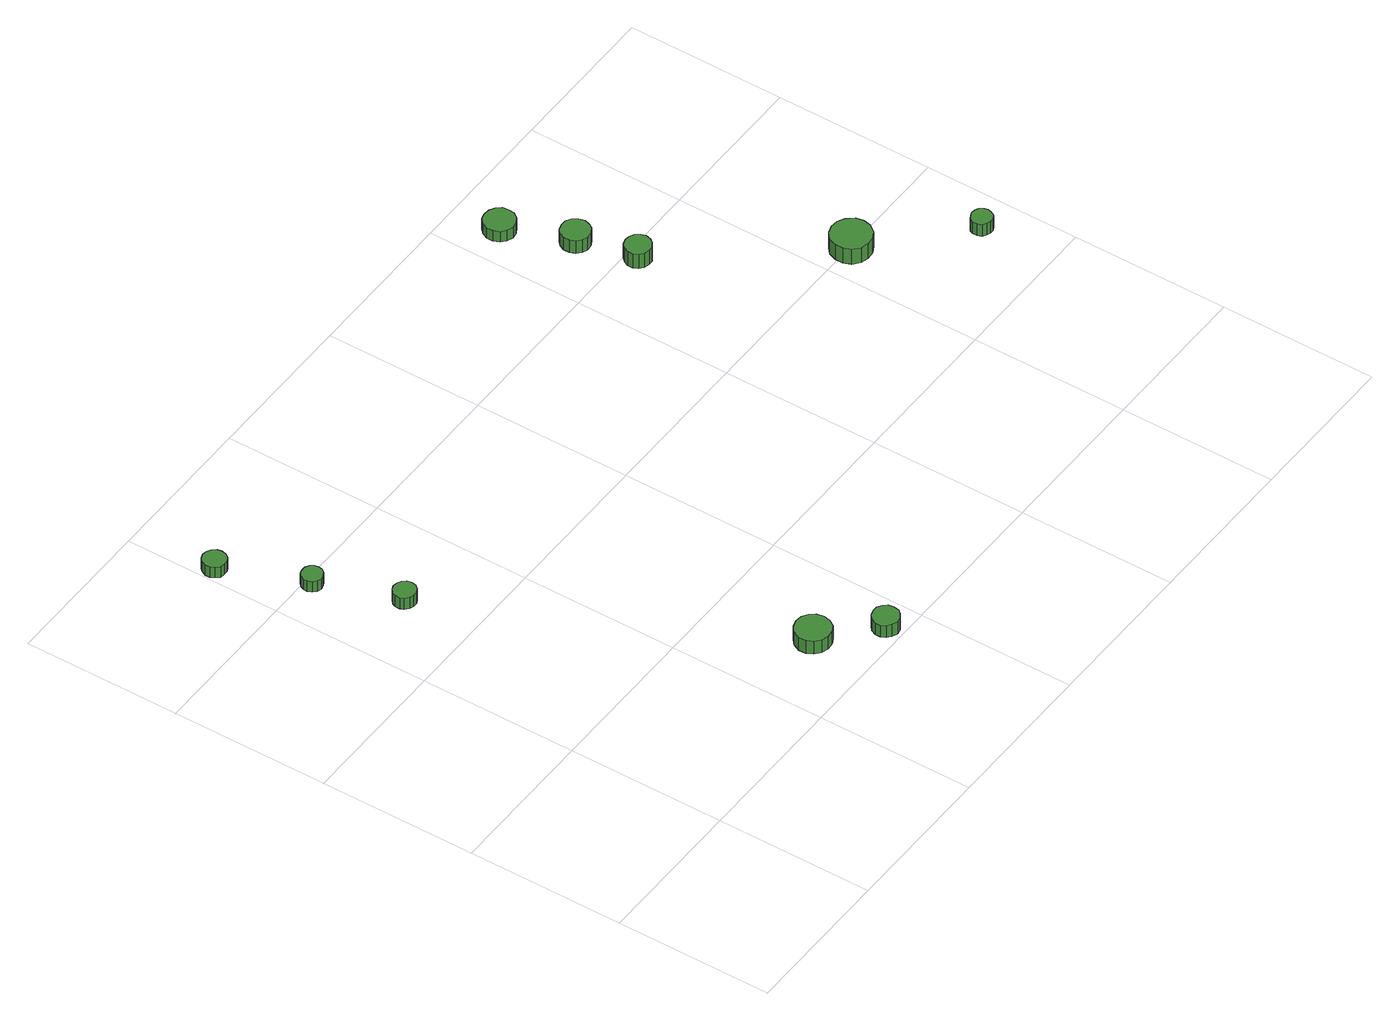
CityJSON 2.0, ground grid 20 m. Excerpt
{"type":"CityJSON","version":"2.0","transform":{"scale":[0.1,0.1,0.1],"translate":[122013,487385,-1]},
"CityObjects":{
"tree1":{"type":"SolitaryVegetationObject","attributes":{"function":"something"},"geometry":[{"type":"MultiSurface","lod":"1","boundaries":[[[0,1,2,3,4,5,6,7,8,9,10,11,12,13,14]],[[15,16,17,18,19,20,21,22,23,24,25,26,27,28,29]],[[0,29,28,1]],[[1,28,27,2]],[[2,27,26,3]],[[3,26,25,4]],[[4,25,24,5]],[[5,24,23,6]],[[6,23,22,7]],[[7,22,21,8]],[[8,21,20,9]],[[9,20,19,10]],[[10,19,18,11]],[[11,18,17,12]],[[12,17,16,13]],[[13,16,15,14]],[[14,15,29,0]]]}]},
"tree2":{"type":"SolitaryVegetationObject","attributes":{"function":"something"},"geometry":[{"type":"MultiSurface","lod":"1","boundaries":[[[30,31,32,33,34,35,36,37,38,39,40,41,42,43,44]],[[45,46,47,48,49,50,51,52,53,54,55,56,57,58,59]],[[30,59,58,31]],[[31,58,57,32]],[[32,57,56,33]],[[33,56,55,34]],[[34,55,54,35]],[[35,54,53,36]],[[36,53,52,37]],[[37,52,51,38]],[[38,51,50,39]],[[39,50,49,40]],[[40,49,48,41]],[[41,48,47,42]],[[42,47,46,43]],[[43,46,45,44]],[[44,45,59,30]]]}]},
"tree3":{"type":"SolitaryVegetationObject","attributes":{"function":"something"},"geometry":[{"type":"MultiSurface","lod":"1","boundaries":[[[60,61,62,63,64,65,66,67,68,69,70,71,72,73,74]],[[75,76,77,78,79,80,81,82,83,84,85,86,87,88,89]],[[60,89,88,61]],[[61,88,87,62]],[[62,87,86,63]],[[63,86,85,64]],[[64,85,84,65]],[[65,84,83,66]],[[66,83,82,67]],[[67,82,81,68]],[[68,81,80,69]],[[69,80,79,70]],[[70,79,78,71]],[[71,78,77,72]],[[72,77,76,73]],[[73,76,75,74]],[[74,75,89,60]]]}]},
"tree4":{"type":"SolitaryVegetationObject","attributes":{"function":"something"}},
"tree5":{"type":"SolitaryVegetationObject","attributes":{"function":"something"},"geometry":[{"type":"MultiSurface","lod":"1","boundaries":[[[90,91,92,93,94,95,96,97,98,99,100,101,102,103,104]],[[105,106,107,108,109,110,111,112,113,114,115,116,117,118,119]],[[90,119,118,91]],[[91,118,117,92]],[[92,117,116,93]],[[93,116,115,94]],[[94,115,114,95]],[[95,114,113,96]],[[96,113,112,97]],[[97,112,111,98]],[[98,111,110,99]],[[99,110,109,100]],[[100,109,108,101]],[[101,108,107,102]],[[102,107,106,103]],[[103,106,105,104]],[[104,105,119,90]]]}]},
"tree6":{"type":"SolitaryVegetationObject","attributes":{"function":"something"},"geometry":[{"type":"MultiSurface","lod":"1","boundaries":[[[120,121,122,123,124,125,126,127,128,129,130,131,132,133,134]],[[135,136,137,138,139,140,141,142,143,144,145,146,147,148,149]],[[120,149,148,121]],[[121,148,147,122]],[[122,147,146,123]],[[123,146,145,124]],[[124,145,144,125]],[[125,144,143,126]],[[126,143,142,127]],[[127,142,141,128]],[[128,141,140,129]],[[129,140,139,130]],[[130,139,138,131]],[[131,138,137,132]],[[132,137,136,133]],[[133,136,135,134]],[[134,135,149,120]]]}]},
"tree7":{"type":"SolitaryVegetationObject","attributes":{"function":"something"},"geometry":[{"type":"MultiSurface","lod":"1","boundaries":[[[150,151,152,153,154,155,156,157,158,159,160,161,162,163,164]],[[165,166,167,168,169,170,171,172,173,174,175,176,177,178,179]],[[150,179,178,151]],[[151,178,177,152]],[[152,177,176,153]],[[153,176,175,154]],[[154,175,174,155]],[[155,174,173,156]],[[156,173,172,157]],[[157,172,171,158]],[[158,171,170,159]],[[159,170,169,160]],[[160,169,168,161]],[[161,168,167,162]],[[162,167,166,163]],[[163,166,165,164]],[[164,165,179,150]]]}]},
"tree8":{"type":"SolitaryVegetationObject","attributes":{"function":"something"},"geometry":[{"type":"MultiSurface","lod":"1","boundaries":[[[180,181,182,183,184,185,186,187,188,189,190,191,192,193,194]],[[195,196,197,198,199,200,201,202,203,204,205,206,207,208,209]],[[180,209,208,181]],[[181,208,207,182]],[[182,207,206,183]],[[183,206,205,184]],[[184,205,204,185]],[[185,204,203,186]],[[186,203,202,187]],[[187,202,201,188]],[[188,201,200,189]],[[189,200,199,190]],[[190,199,198,191]],[[191,198,197,192]],[[192,197,196,193]],[[193,196,195,194]],[[194,195,209,180]]]}]},
"tree9":{"type":"SolitaryVegetationObject","attributes":{"function":"something"},"geometry":[{"type":"MultiSurface","lod":"1","boundaries":[[[210,211,212,213,214,215,216,217,218,219,220,221,222,223,224]],[[225,226,227,228,229,230,231,232,233,234,235,236,237,238,239]],[[210,239,238,211]],[[211,238,237,212]],[[212,237,236,213]],[[213,236,235,214]],[[214,235,234,215]],[[215,234,233,216]],[[216,233,232,217]],[[217,232,231,218]],[[218,231,230,219]],[[219,230,229,220]],[[220,229,228,221]],[[221,228,227,222]],[[222,227,226,223]],[[223,226,225,224]],[[224,225,239,210]]]}]},
"tree10":{"type":"SolitaryVegetationObject","attributes":{"function":"something"},"geometry":[{"type":"MultiSurface","lod":"1","boundaries":[[[240,241,242,243,244,245,246,247,248,249,250,251,252,253,254]],[[255,256,257,258,259,260,261,262,263,264,265,266,267,268,269]],[[240,269,268,241]],[[241,268,267,242]],[[242,267,266,243]],[[243,266,265,244]],[[244,265,264,245]],[[245,264,263,246]],[[246,263,262,247]],[[247,262,261,248]],[[248,261,260,249]],[[249,260,259,250]],[[250,259,258,251]],[[251,258,257,252]],[[252,257,256,253]],[[253,256,255,254]],[[254,255,269,240]]]}]},
"tree11":{"type":"SolitaryVegetationObject","attributes":{"function":"something"},"geometry":[{"type":"MultiSurface","lod":"1","boundaries":[[[270,271,272,273,274,275,276,277,278,279,280,281,282,283,284]],[[285,286,287,288,289,290,291,292,293,294,295,296,297,298,299]],[[270,299,298,271]],[[271,298,297,272]],[[272,297,296,273]],[[273,296,295,274]],[[274,295,294,275]],[[275,294,293,276]],[[276,293,292,277]],[[277,292,291,278]],[[278,291,290,279]],[[279,290,289,280]],[[280,289,288,281]],[[281,288,287,282]],[[282,287,286,283]],[[283,286,285,284]],[[284,285,299,270]]]}]},
"tree12":{"type":"SolitaryVegetationObject","attributes":{"function":"something"}}
},
"vertices":[
[32,695,23],[31,701,23],[27,706,23],[22,709,23],[16,710,23],[10,708,23],[6,704,23],[3,698,23],[3,692,23],[6,687,23],[10,682,23],[16,681,23],[22,681,23],[27,684,23],[31,689,23],[31,689,7],[27,684,7],[22,681,7],[16,681,7],[10,682,7],[6,687,7],[3,692,7],[3,698,7],[6,704,7],[10,708,7],[16,710,7],[22,709,7],[27,706,7],[31,701,7],[32,695,7],
[72,591,23],[71,597,23],[68,601,23],[63,604,23],[58,604,23],[52,603,23],[48,599,23],[46,594,23],[46,589,23],[48,584,23],[52,580,23],[58,578,23],[63,579,23],[68,582,23],[71,586,23],[71,586,7],[68,582,7],[63,579,7],[58,578,7],[52,580,7],[48,584,7],[46,589,7],[46,594,7],[48,599,7],[52,603,7],[58,604,7],[63,604,7],[68,601,7],[71,597,7],[72,591,7],
[109,491,24],[108,497,24],[104,501,24],[99,504,24],[93,505,24],[88,503,24],[83,499,24],[81,494,24],[81,488,24],[83,483,24],[88,479,24],[93,477,24],[99,477,24],[104,480,24],[108,485,24],[108,485,7],[104,480,7],[99,477,7],[93,477,7],[88,479,7],[83,483,7],[81,488,7],[81,494,7],[83,499,7],[88,503,7],[93,505,7],[99,504,7],[104,501,7],[108,497,7],[109,491,7],
[320,77,28],[318,86,28],[313,93,28],[305,98,28],[296,99,28],[287,96,28],[280,90,28],[276,81,28],[276,72,28],[280,64,28],[287,58,28],[296,55,28],[305,56,28],[313,60,28],[318,68,28],[318,68,8],[313,60,8],[305,56,8],[296,55,8],[287,58,8],[280,64,8],[276,72,8],[276,81,8],[280,90,8],[287,96,8],[296,99,8],[305,98,8],[313,93,8],[318,86,8],[320,77,8],
[378,22,26],[377,29,26],[373,34,26],[367,38,26],[360,38,26],[353,36,26],[348,32,26],[345,25,26],[345,18,26],[348,12,26],[353,8,26],[360,5,26],[367,6,26],[373,10,26],[377,15,26],[377,15,8],[373,10,8],[367,6,8],[360,5,8],[353,8,8],[348,12,8],[345,18,8],[345,25,8],[348,32,8],[353,36,8],[360,38,8],[367,38,8],[373,34,8],[377,29,8],[378,22,8],
[666,739,24],[665,747,24],[660,753,24],[653,757,24],[645,758,24],[637,756,24],[631,750,24],[628,743,24],[628,735,24],[631,727,24],[637,722,24],[645,719,24],[653,720,24],[660,724,24],[665,731,24],[665,731,8],[660,724,8],[653,720,8],[645,719,8],[637,722,8],[631,727,8],[628,735,8],[628,743,8],[631,750,8],[637,756,8],[645,758,8],[653,757,8],[660,753,8],[665,747,8],[666,739,8],
[713,585,30],[711,591,30],[707,597,30],[701,600,30],[695,601,30],[688,599,30],[683,594,30],[680,588,30],[680,581,30],[683,575,30],[688,571,30],[695,569,30],[701,569,30],[707,573,30],[711,578,30],[711,578,8],[707,573,8],[701,569,8],[695,569,8],[688,571,8],[683,575,8],[680,581,8],[680,588,8],[683,594,8],[688,599,8],[695,601,8],[701,600,8],[707,597,8],[711,591,8],[713,585,8],
[697,657,27],[695,665,27],[691,671,27],[684,675,27],[676,675,27],[669,673,27],[664,668,27],[661,661,27],[661,654,27],[664,647,27],[669,642,27],[676,639,27],[684,640,27],[691,644,27],[695,650,27],[695,650,8],[691,644,8],[684,640,8],[676,639,8],[669,642,8],[664,647,8],[661,654,8],[661,661,8],[664,668,8],[669,673,8],[676,675,8],[684,675,8],[691,671,8],[695,665,8],[697,657,8],
[869,397,31],[867,407,31],[860,416,31],[851,421,31],[841,422,31],[831,419,31],[823,412,31],[819,402,31],[819,392,31],[823,382,31],[831,375,31],[841,372,31],[851,373,31],[860,378,31],[867,387,31],[867,387,8],[860,378,8],[851,373,8],[841,372,8],[831,375,8],[823,382,8],[819,392,8],[819,402,8],[823,412,8],[831,419,8],[841,422,8],[851,421,8],[860,416,8],[867,407,8],[869,397,8],
[966,295,26],[965,300,26],[962,305,26],[957,307,26],[952,308,26],[947,306,26],[942,303,26],[940,298,26],[940,292,26],[942,287,26],[947,284,26],[952,282,26],[957,282,26],[962,285,26],[965,290,26],[965,290,8],[962,285,8],[957,282,8],[952,282,8],[947,284,8],[942,287,8],[940,292,8],[940,298,8],[942,303,8],[947,306,8],[952,308,8],[957,307,8],[962,305,8],[965,300,8],[966,295,8]
]}
